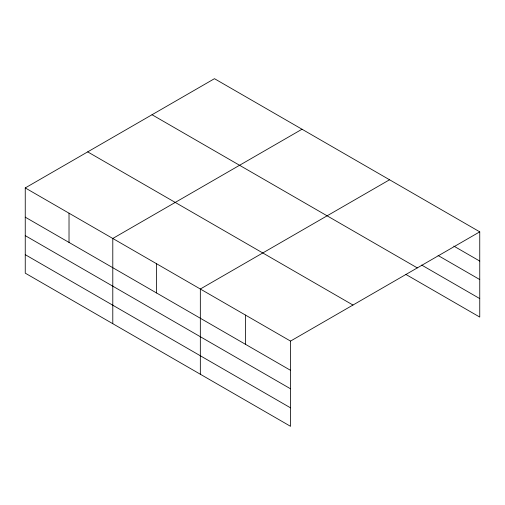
<?xml version="1.0" encoding="UTF-8"?>
<svg xmlns="http://www.w3.org/2000/svg" width="505" height="505" viewBox="0 0 505 505"><rect width="100%" height="100%" fill="white"/><g stroke="black" fill="none" stroke-linecap="round" stroke-linejoin="round"><path stroke-width="0.76" d="M290.533 388.799L290.533 341.09L25.25 187.929L25.25 273.154L290.533 426.315L290.533 388.799L25.25 235.639M25.25 187.929L214.467 78.685L479.75 231.845L479.75 317.071L405.951 274.467M302.009 129.23L112.792 238.474L112.792 323.699M389.557 179.767L200.334 289.011L200.334 374.243M290.533 341.09L479.75 231.845M453.787 246.086L479.75 261.079M438.069 255.492L479.75 279.555M421.669 265.062L479.75 298.594M152.024 114.736L417.307 267.896M87.693 151.879L352.976 305.039M25.25 217.163L290.533 370.323M25.25 254.678L290.533 407.838M245.436 315.051L245.436 344.284M156.563 263.743L156.563 292.976M69.021 213.198L69.021 242.432"/></g></svg>
